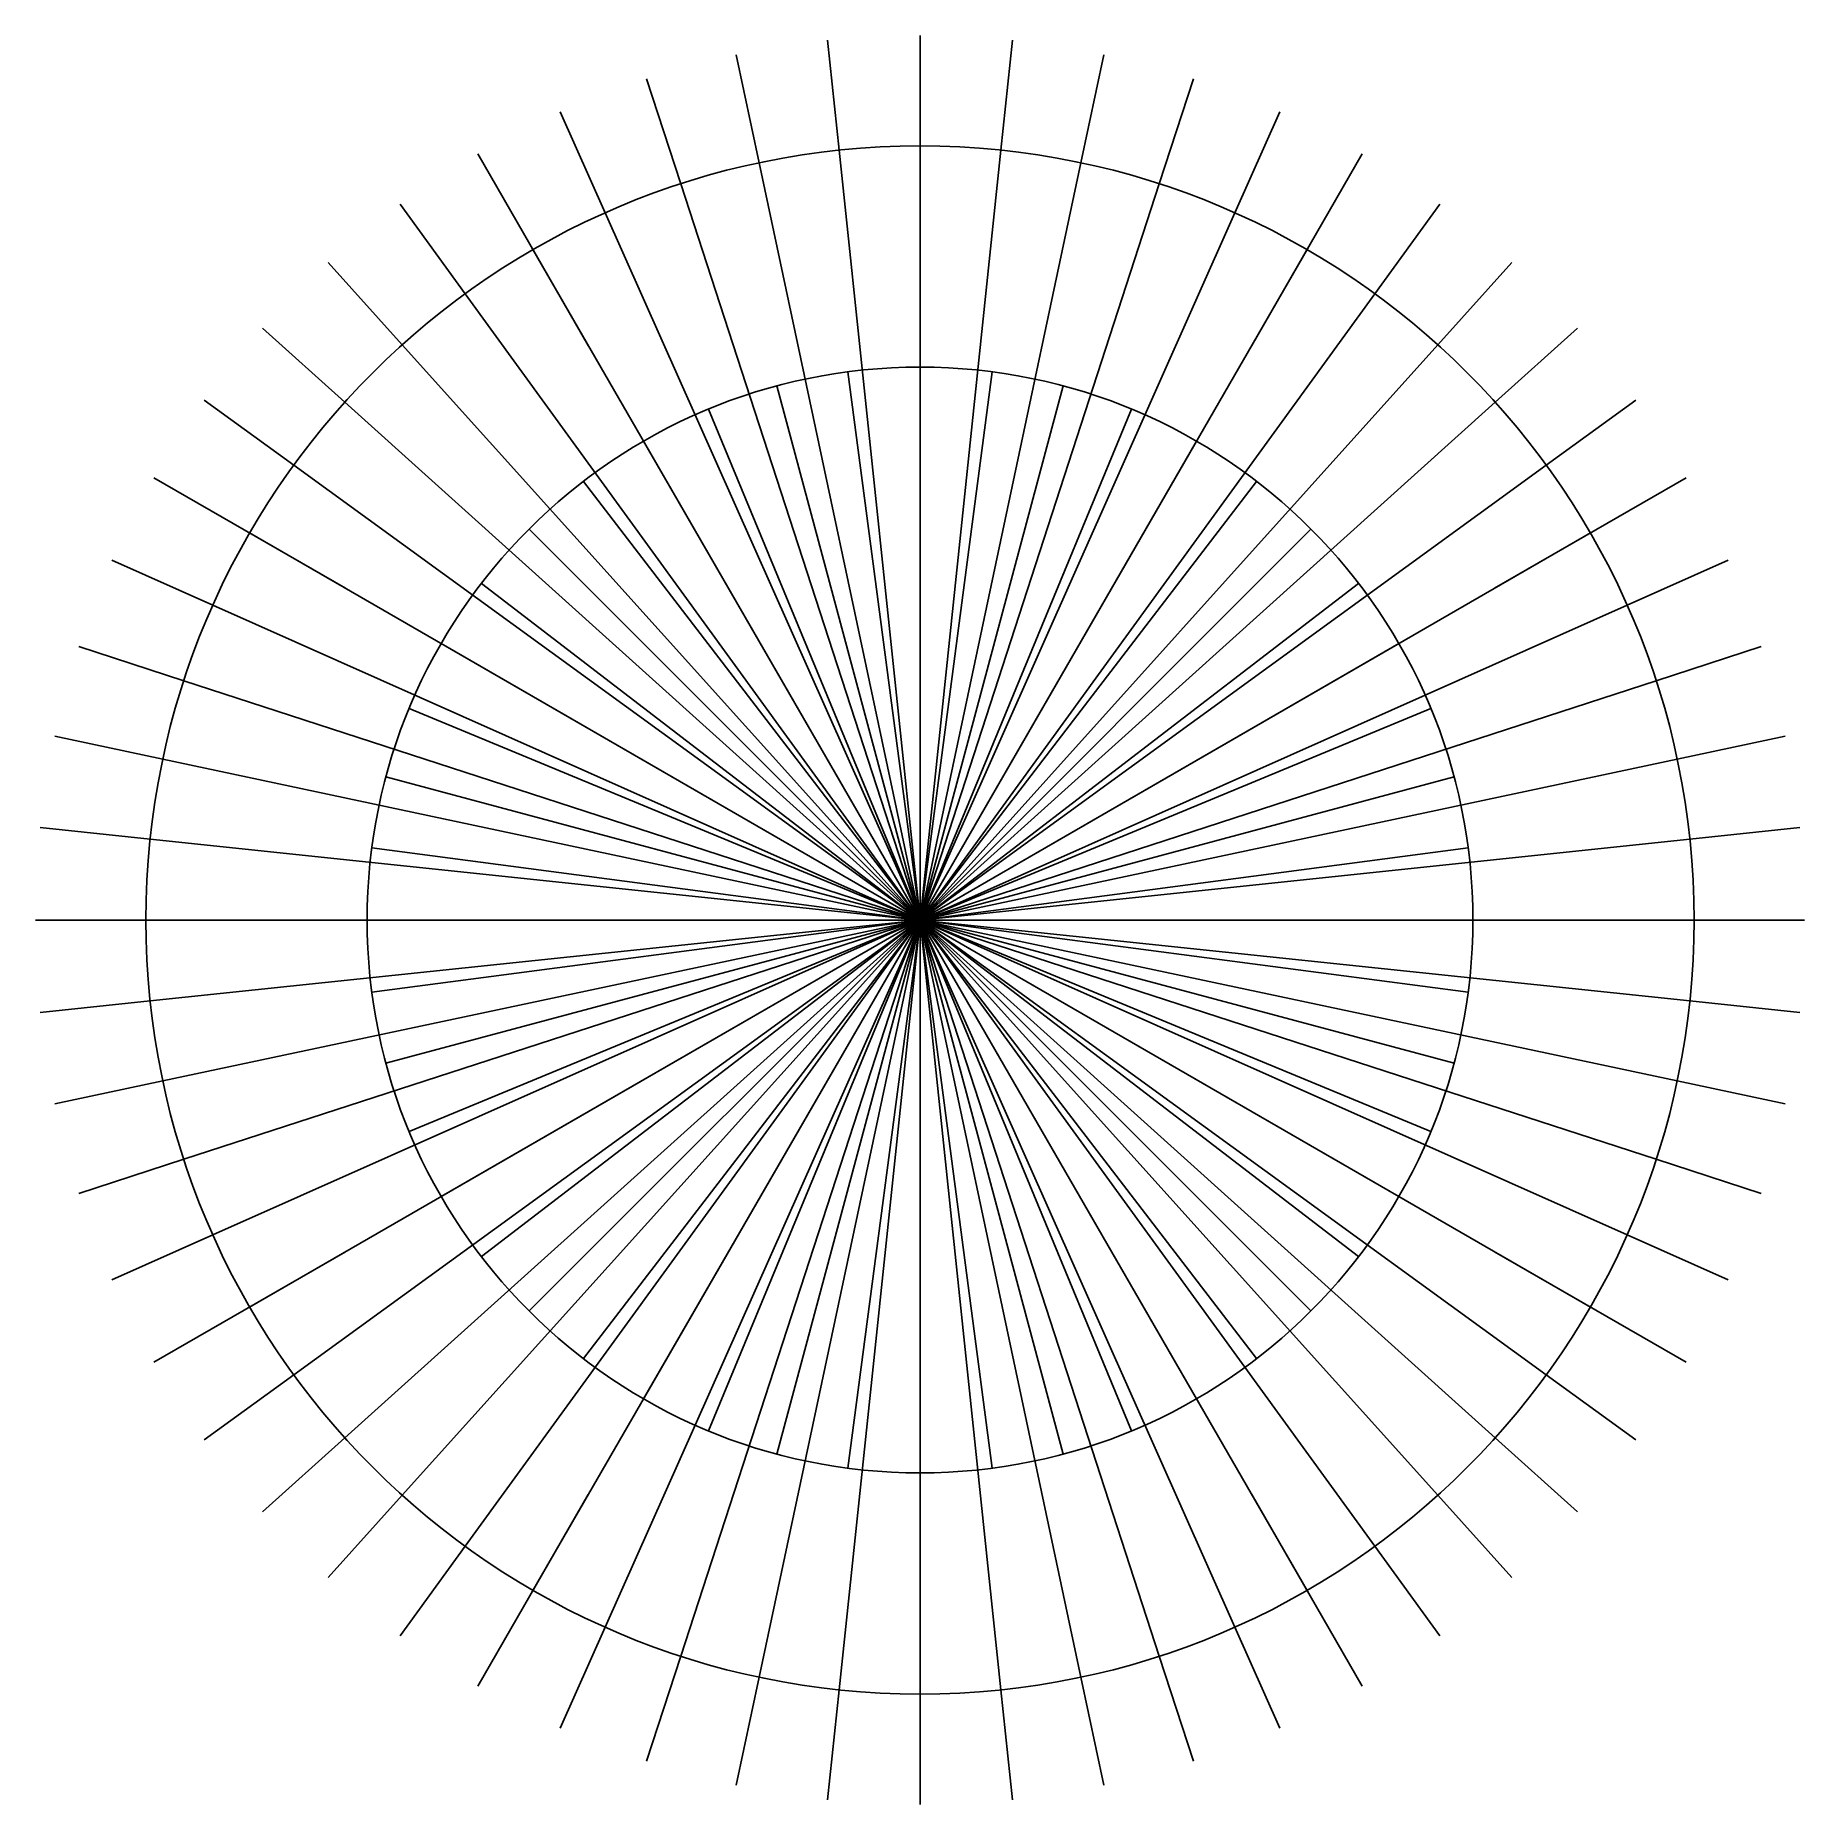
# Model space of a CAD drawing. Extents: x 0 to 400, y 0 to 400.
import ezdxf

# ---------------------------------------------------------------- set-up
doc = ezdxf.new("R2010")
doc.units = 0
doc.layers.get('0').update_dxf_attribs({"linetype": 'CONTINUOUS'})
doc.layers.add('H', color=7, linetype='CONTINUOUS')
doc.layers.add('M', color=7, linetype='CONTINUOUS')

msp = doc.modelspace()

# ---------------------------------------------------------------- linework, layer by layer
for p, q in [((200, 350), (200, 400)), ((181.707519, 374.041332), (179.094307, 398.904379)), ((218.292481, 374.041332), (220.905693, 398.904379)), ((163.615454, 371.17583), (158.417662, 395.62952)), ((236.384546, 371.17583), (241.582338, 395.62952)), ((145.922026, 366.43489), (138.196601, 390.211303)), ((254.077974, 366.43489), (261.803399, 390.211303)), ((128.821087, 359.870455), (118.652671, 382.709092)), ((271.178913, 359.870455), (281.347329, 382.709092)), ((125, 329.903811), (100, 373.205081)), ((275, 329.903811), (300, 373.205081)), ((97.137581, 341.577974), (82.44295, 361.803399)), ((302.862419, 341.577974), (317.55705, 361.803399)), ((82.902144, 330.050344), (66.173879, 348.628965)), ((317.097856, 330.050344), (333.826121, 348.628965)), ((69.949656, 317.097856), (51.371035, 333.826121)), ((330.050344, 317.097856), (348.628965, 333.826121)), ((58.422026, 302.862419), (38.196601, 317.55705)), ((341.577974, 302.862419), (361.803399, 317.55705)), ((70.096189, 275), (26.794919, 300)), ((329.903811, 275), (373.205081, 300)), ((40.129545, 271.178913), (17.290908, 281.347329)), ((359.870455, 271.178913), (382.709092, 281.347329)), ((33.56511, 254.077974), (9.788697, 261.803399)), ((366.43489, 254.077974), (390.211303, 261.803399)), ((28.82417, 236.384546), (4.37048, 241.582338)), ((371.17583, 236.384546), (395.62952, 241.582338)), ((25.958668, 218.292481), (1.095621, 220.905693)), ((374.041332, 218.292481), (398.904379, 220.905693)), ((50, 200), (0, 200)), ((350, 200), (400, 200)), ((25.958668, 181.707519), (1.095621, 179.094307)), ((374.041332, 181.707519), (398.904379, 179.094307)), ((28.82417, 163.615454), (4.37048, 158.417662)), ((371.17583, 163.615454), (395.62952, 158.417662)), ((33.56511, 145.922026), (9.788697, 138.196601)), ((366.43489, 145.922026), (390.211303, 138.196601)), ((40.129545, 128.821087), (17.290908, 118.652671)), ((359.870455, 128.821087), (382.709092, 118.652671)), ((70.096189, 125), (26.794919, 100)), ((329.903811, 125), (373.205081, 100)), ((58.422026, 97.137581), (38.196601, 82.44295)), ((341.577974, 97.137581), (361.803399, 82.44295)), ((69.949656, 82.902144), (51.371035, 66.173879)), ((330.050344, 82.902144), (348.628965, 66.173879)), ((82.902144, 69.949656), (66.173879, 51.371035)), ((125, 70.096189), (100, 26.794919)), ((275, 70.096189), (300, 26.794919)), ((317.097856, 69.949656), (333.826121, 51.371035)), ((97.137581, 58.422026), (82.44295, 38.196601)), ((302.862419, 58.422026), (317.55705, 38.196601)), ((200, 50), (200, 0)), ((128.821087, 40.129545), (118.652671, 17.290908)), ((271.178913, 40.129545), (281.347329, 17.290908)), ((145.922026, 33.56511), (138.196601, 9.788697)), ((254.077974, 33.56511), (261.803399, 9.788697)), ((163.615454, 28.82417), (158.417662, 4.37048)), ((236.384546, 28.82417), (241.582338, 4.37048)), ((181.707519, 25.958668), (179.094307, 1.095621)), ((218.292481, 25.958668), (220.905693, 1.095621))]:
    msp.add_line(p, q)
at = {"layer": 'H'}
for q in [(200, 325), (167.647619, 320.740728), (183.684226, 323.930608), (216.315774, 323.930608), (232.352381, 320.740728), (152.164571, 315.484942), (247.835429, 315.484942), (137.5, 308.253175), (262.5, 308.253175), (123.904821, 299.169168), (276.095179, 299.169168), (111.611652, 288.388348), (288.388348, 288.388348), (100.830832, 276.095179), (299.169168, 276.095179), (91.746825, 262.5), (308.253175, 262.5), (84.515058, 247.835429), (315.484942, 247.835429), (79.259272, 232.352381), (320.740728, 232.352381), (76.069392, 216.315774), (323.930608, 216.315774), (75, 200), (76.069392, 183.684226), (79.259272, 167.647619), (84.515058, 152.164571), (91.746825, 137.5), (100.830832, 123.904821), (111.611652, 111.611652), (123.904821, 100.830832), (137.5, 91.746825), (152.164571, 84.515058), (167.647619, 79.259272), (183.684226, 76.069392), (325, 200), (200, 75), (216.315774, 76.069392), (232.352381, 79.259272), (247.835429, 84.515058), (262.5, 91.746825), (276.095179, 100.830832), (288.388348, 111.611652), (299.169168, 123.904821), (308.253175, 137.5), (315.484942, 152.164571), (320.740728, 167.647619), (323.930608, 183.684226)]:
    msp.add_line((200, 200), q, dxfattribs=at)
msp.add_circle((200, 200), 125, dxfattribs=at)
at = {"layer": 'M'}
for q in [(181.707519, 374.041332), (200, 375), (218.292481, 374.041332), (163.615454, 371.17583), (236.384546, 371.17583), (145.922026, 366.43489), (254.077974, 366.43489), (128.821087, 359.870455), (271.178913, 359.870455), (112.5, 351.554446), (287.5, 351.554446), (97.137581, 341.577974), (302.862419, 341.577974), (82.902144, 330.050344), (317.097856, 330.050344), (69.949656, 317.097856), (330.050344, 317.097856), (58.422026, 302.862419), (341.577974, 302.862419), (48.445554, 287.5), (351.554446, 287.5), (40.129545, 271.178913), (359.870455, 271.178913), (33.56511, 254.077974), (366.43489, 254.077974), (28.82417, 236.384546), (371.17583, 236.384546), (25.958668, 218.292481), (374.041332, 218.292481), (25, 200), (25.958668, 181.707519), (28.82417, 163.615454), (33.56511, 145.922026), (40.129545, 128.821087), (48.445554, 112.5), (58.422026, 97.137581), (69.949656, 82.902144), (82.902144, 69.949656), (97.137581, 58.422026), (112.5, 48.445554), (128.821087, 40.129545), (145.922026, 33.56511), (163.615454, 28.82417), (181.707519, 25.958668), (375, 200), (200, 25), (218.292481, 25.958668), (236.384546, 28.82417), (254.077974, 33.56511), (271.178913, 40.129545), (287.5, 48.445554), (302.862419, 58.422026), (317.097856, 69.949656), (330.050344, 82.902144), (341.577974, 97.137581), (351.554446, 112.5), (359.870455, 128.821087), (366.43489, 145.922026), (371.17583, 163.615454), (374.041332, 181.707519)]:
    msp.add_line((200, 200), q, dxfattribs=at)
msp.add_circle((200, 200), 175, dxfattribs=at)

doc.saveas('drawing.dxf')
